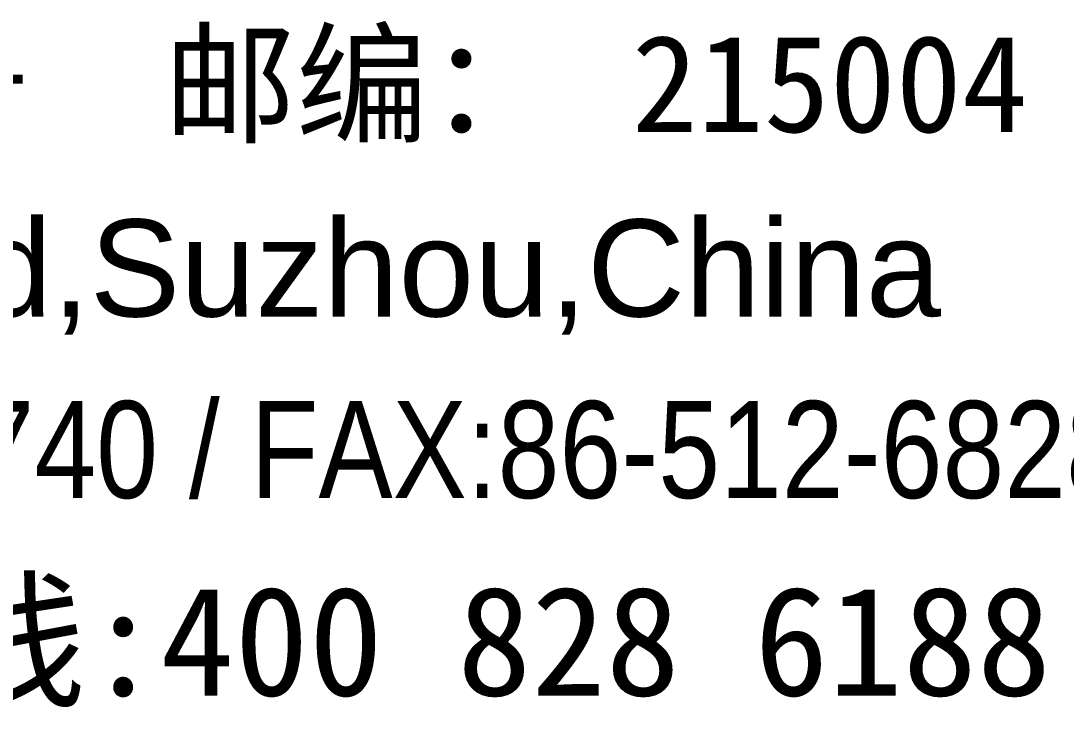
# Model space of a CAD drawing. Header units: millimetres. Extents: x -114775 to 228300, y -175499 to 108657.
# Drawn here: x -101202.09 to -101184.86, y -112158.54 to -112147.21 of the extents above; entities that cross this region are included whole.
import ezdxf
from ezdxf.enums import TextEntityAlignment as Align

# ---------------------------------------------------------------- set-up
doc = ezdxf.new("R2010")
doc.units = ezdxf.units.MM
doc.header["$LTSCALE"] = 1000
doc.layers.add('W-图框', color=251, linetype='CONTINUOUS')
doc.styles.add('A2图框$0$WMF-Arial0', font='arial.ttf')
doc.styles.add('A2图框$0$WMF-宋体0', font='')
doc.styles.add('A2图框$0$WMF-黑体0', font='simhei.ttf')
doc.styles.add('WORD-2', font='simhei.ttf')
doc.styles.add('WORD-3', font='')
doc.styles.get('A2图框$0$WMF-宋体0').set_extended_font_data('SimSun', bold=True)
doc.styles.get('WORD-3').set_extended_font_data('SimSun')

# ---------------------------------------------------------------- blocks, each defined once
blk = doc.blocks.new('A2 图框')
at = {"layer": 'W-图框', "lineweight": 0}
for s, height, style, p in [('苏州西环路888号  邮编：', 1.6, 'A2图框$0$WMF-宋体0', (-57.282, 354.814)), ('215004  ', 1.6, 'A2图框$0$WMF-宋体0', (-31.025, 354.827)), ('888Xihuan Road,Suzhou,China', 1.6, 'A2图框$0$WMF-Arial0', (-57.236, 351.786)), ('24小时客服热线:400 828 6188', 1.8, 'A2图框$0$WMF-黑体0', (-57.206, 345.536))]:
    blk.add_text(s, height=height, dxfattribs=dict(at, style=style)).set_placement(p)
at = {"layer": 'W-图框', "lineweight": 0, "style": 'A2图框$0$WMF-Arial0', "width": 0.82}
blk.add_text('TEL:86-512-68282740 / FAX:86-512-68282741', height=1.6, dxfattribs=at).set_placement((-57.179, 348.793))
at = {"layer": 'W-图框', "color": 35, "lineweight": 0, "style": 'WORD-3', "width": 0.65}
blk.add_attdef('建设单位', text='', height=3, dxfattribs=at).set_placement((-32, 300.486), align=Align.MIDDLE)
at = {"layer": 'W-图框', "color": 35, "ltscale": 1000, "style": 'WORD-2'}
for tag, height, width, p in [('项目名称英文翻译', 3.5, 0.8, (-21.14, 246.277)), ('项目名称', 7, 0.7, (-41.375, 246.277)), ('项目名称', 7, 0.7, (-30.732, 246.277))]:
    blk.add_attdef(tag, text='', height=height, rotation=90, dxfattribs=dict(at, width=width)).set_placement(p, align=Align.MIDDLE)
at = {"layer": 'W-图框', "color": 35, "lineweight": 0, "style": 'WORD-2'}
for tag, p in [('2013.01.01', (-41.463, 175.996)), ('2013.03.01', (-13.424, 175.996)), ('2013.05.01', (-41.463, 168.996)), ('2013.06.01', (-13.424, 168.996)), ('2013.08.01', (-41.463, 161.996)), ('2013.09.01', (-13.424, 161.996)), ('2013.09.01', (-32, 112.996))]:
    blk.add_attdef(tag, text='', height=1.8, dxfattribs=at).set_placement(p, align=Align.MIDDLE)
at = {"layer": 'W-图框', "color": 35, "ltscale": 1000, "style": 'WORD-2', "width": 0.78}
blk.add_attdef('FS2011000', text='', height=3.5, dxfattribs=at).set_placement((-32, 11.452), align=Align.MIDDLE)

msp = doc.modelspace()

# ---------------------------------------------------------------- block references
at = {"layer": 'W-图框'}
msp.add_blockref('A2 图框', (-101160.994, -112503.868), dxfattribs=at)

doc.saveas('drawing.dxf')
